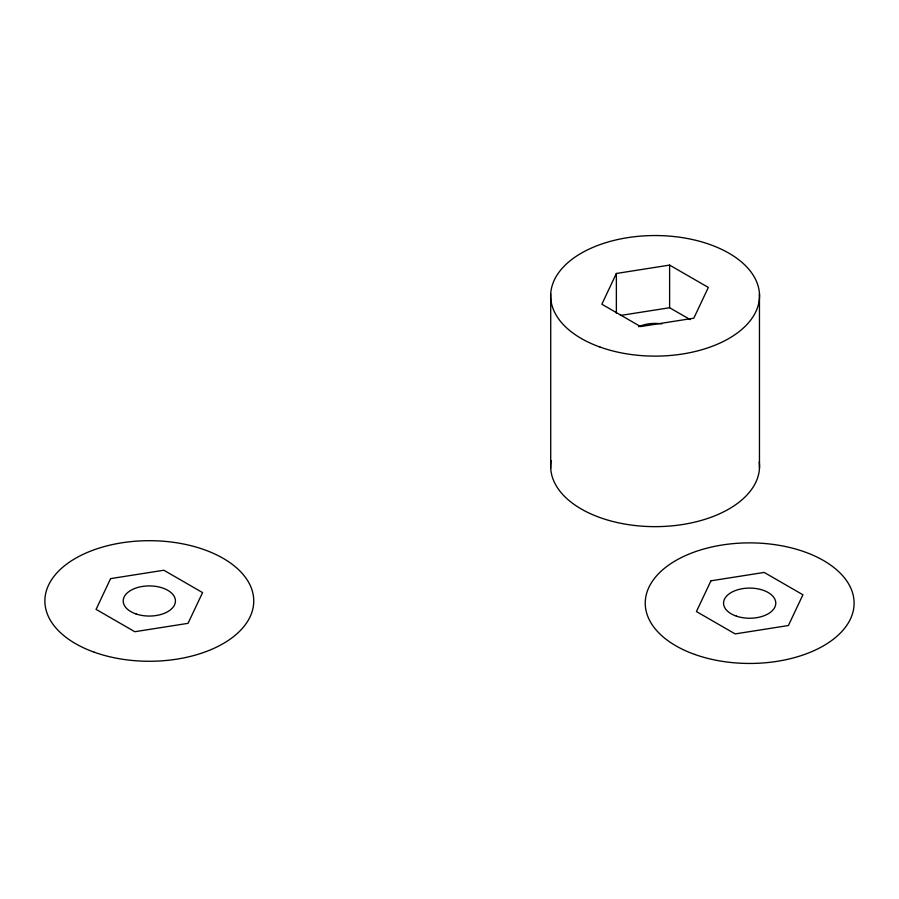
<?xml version="1.0" encoding="UTF-8"?>
<svg xmlns="http://www.w3.org/2000/svg" width="899" height="899" viewBox="0 0 899 899"><rect width="100%" height="100%" fill="white"/><g stroke="black" fill="none" stroke-linecap="round" stroke-linejoin="round"><path stroke-width="1.35" d="M616.366 273.476L601.847 304.222L640.571 326.573L693.814 318.19L708.333 287.444L669.609 265.093L616.366 273.476L616.366 313.358M620.467 315.459L669.609 307.728L690.185 319.606M759.464 293.939L759.464 468.255M669.609 265.093L669.609 307.728M550.716 293.939L550.716 468.255M638.65 326.753A26.105 15.069 0 0 1 661.833 323.91M759.239 461.951A104.43 60.289 0 0 1 654 526.645A104.43 60.289 0 0 1 551.132 460.693M110.599 578.619L96.081 609.365L134.805 631.716L188.048 623.333L202.567 592.598L163.843 570.236L110.599 578.619M710.952 580.81L696.433 611.556L735.157 633.907L788.401 625.524L802.919 594.778L764.195 572.427L710.952 580.81M94.294 652.225A104.43 60.289 0 0 0 253.698 602.869A104.43 60.289 0 0 0 99.98 547.839A104.43 60.289 0 0 0 94.294 652.225M136.052 613.961A26.105 15.069 0 0 0 175.429 601.128A26.105 15.069 0 0 0 136.491 587.856A26.105 15.069 0 0 0 136.052 613.961M736.393 616.141A26.105 15.069 0 0 0 775.781 603.319A26.105 15.069 0 0 0 736.843 590.036A26.105 15.069 0 0 0 736.393 616.141M694.646 654.405A104.43 60.289 0 0 0 854.05 605.061A104.43 60.289 0 0 0 700.321 550.031A104.43 60.289 0 0 0 694.646 654.405M600.06 347.07A104.43 60.289 0 0 0 759.464 297.726A104.43 60.289 0 0 0 605.746 242.696A104.43 60.289 0 0 0 600.06 347.07"/></g></svg>
